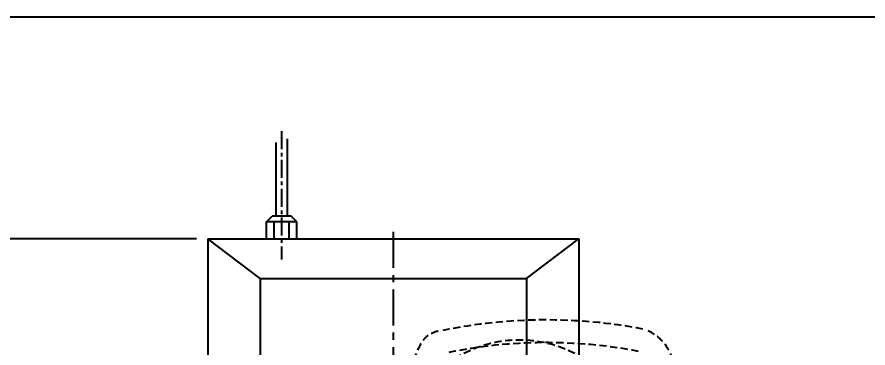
# Model space of a CAD drawing. Extents: x 230 to 4050, y 0 to 2754.
# Drawn here: x 731 to 1482, y 2462 to 2754 of the extents above; entities that cross this region are included whole.
import ezdxf

# ---------------------------------------------------------------- set-up
doc = ezdxf.new("R2010")
doc.units = 0
doc.header["$PDMODE"] = 3
doc.linetypes.add('CENTER', pattern=[50.8, 31.75, -6.35, 6.35, -6.35])
doc.linetypes.add('HIDDEN', pattern=[9.525, 6.35, -3.175])
doc.layers.get('0').update_dxf_attribs({"linetype": 'CONTINUOUS'})
doc.layers.get('DEFPOINTS').update_dxf_attribs({"linetype": 'CONTINUOUS'})
for name, color, linetype in [('DANMEN', 7, 'CONTINUOUS'), ('KIKI-2D2', 7, 'CONTINUOUS'), ('SUNPOU', 7, 'CONTINUOUS'), ('WAKU', 7, 'CONTINUOUS')]:
    doc.layers.add(name, color=color, linetype=linetype)
doc.styles.get("Standard").update_dxf_attribs({"font": 'romans.shx', "bigfont": 'extfont.shx'})
doc.dimstyles.get("Standard").update_dxf_attribs({"dimscale": 10, "dimtxt": 2, "dimasz": 3, "dimexe": 1, "dimexo": 1, "dimgap": 0.6, "dimtad": 3, "dimdec": 0, "dimzin": 0, "dimdsep": 46, "dimtxsty": 'STANDARD', "dimblk1": 'OPEN', "dimblk2": 'OPEN', "dimsah": 1, "dimcen": 1.5, "dimadec": 0, "dimazin": 0, "dimtfac": 1, "dimtdec": 0, "dimtmove": 0, "dimatfit": 0, "dimldrblk": 'DOTSMALL', "dimfxl": 1, "dimtvp": 1, "dimtolj": 1, "dimtzin": 0, "dimarcsym": 0})

# ---------------------------------------------------------------- blocks, each defined once
blk = doc.blocks.new('_OPEN')
at = {"color": 0, "linetype": 'ByBlock'}
for p, q in [((-1, 0.167), (0, 0)), ((0, 0), (-1, -0.167)), ((0, 0), (-1, 0))]:
    blk.add_line(p, q, dxfattribs=at)
blk = doc.blocks.new('*D27')
at = {"layer": 'DEFPOINTS', "color": 0}
for p in [(899.55, 2557.95), (667.5, 1962.95), (940.05, 1962.95)]:
    blk.add_point(p, dxfattribs=at)
at = {"layer": 'SUNPOU', "color": 0, "lineweight": -2}
for p, q in [((889.55, 2557.95), (657.5, 2557.95)), ((667.5, 2527.95), (667.5, 1992.95)), ((930.05, 1962.95), (657.5, 1962.95))]:
    blk.add_line(p, q, dxfattribs=at)
at = {"layer": 'SUNPOU', "color": 0, "lineweight": -2, "xscale": 30, "yscale": 30, "zscale": 30}
for p, rotation in [((667.5, 2557.95), 90), ((667.5, 1962.95), 270)]:
    blk.add_blockref('_OPEN', p, dxfattribs=dict(at, rotation=rotation))
at = {"layer": 'SUNPOU', "color": 0, "insert": (651.5, 2260.45), "char_height": 20, "attachment_point": 5, "rotation": 90}
blk.add_mtext('\\A1;595', dxfattribs=at)
blk = doc.blocks.new('_DotSmall')
at = {"color": 0, "linetype": 'ByBlock', "const_width": 0.5}
blk.add_lwpolyline([(-0.0625, 0, 1), (0.0625, 0, 1)], format="xyb", close=True, dxfattribs=at)

msp = doc.modelspace()

# ---------------------------------------------------------------- linework, layer by layer
at = {"color": 2}
for p, q in [((959.55, 2642.98), (959.55, 2577.95)), ((969.55, 2646.18), (969.55, 2577.95))]:
    msp.add_line(p, q, dxfattribs=at)
at = {"layer": 'DANMEN', "color": 2, "linetype": 'CENTER', "ltscale": 0.5}
msp.add_line((964.55, 2652.86), (964.55, 2539.67), dxfattribs=at)
at = {"layer": 'DANMEN', "color": 2, "linetype": 'CENTER'}
msp.add_line((1063.05, 2564.16), (1063.05, 2048.64), dxfattribs=at)
at = {"layer": 'DANMEN', "color": 4, "linetype": 'HIDDEN'}
msp.add_line((1042.68, 2353.39), (1085.6, 2461.89), dxfattribs=at)
for centre, radius, start, end in [((1198.03, 2032.63), 453.82, 79.20066, 101.61603), ((1106.55, 2454.65), 22.16, 100.54678, 160.92752), ((1270.93, 2440.61), 40, 15, 65.21098), ((1174.13, 2362.73), 106, 309.19898, 170.57591), ((1198.03, 2032.63), 433.82, 79.20066, 101.61603)]:
    msp.add_arc(centre, radius, start, end, dxfattribs=at)
at = {"layer": 'KIKI-2D2', "color": 2}
for p, q in [((951.05, 2572.95), (956.05, 2577.95)), ((973.05, 2577.95), (956.05, 2577.95)), ((978.05, 2572.95), (973.05, 2577.95)), ((978.05, 2572.95), (951.05, 2572.95)), ((951.05, 2557.95), (951.05, 2572.95)), ((957.8, 2557.95), (957.8, 2572.95)), ((971.3, 2557.95), (971.3, 2572.95)), ((978.05, 2557.95), (978.05, 2572.95)), ((899.55, 2557.95), (899.55, 2017.95)), ((899.55, 2557.95), (1226.55, 2557.95)), ((945.55, 2522.95), (899.55, 2557.95)), ((1180.55, 2522.95), (1226.55, 2557.95)), ((1226.55, 2557.95), (1226.55, 2298.88)), ((945.55, 2522.95), (945.55, 2349.08)), ((945.55, 2522.95), (1180.55, 2522.95)), ((1180.55, 2522.95), (1180.55, 2348.56))]:
    msp.add_line(p, q, dxfattribs=at)
at = {"layer": 'WAKU', "color": 6}
msp.add_line((4050, 2753.5), (230, 2753.5), dxfattribs=at)

# ---------------------------------------------------------------- dimensions: what is measured, and where the dimension line sits
at = {"layer": 'SUNPOU'}
dim = msp.add_linear_dim(base=(667.5, 1962.95), p1=(899.55, 2557.95), p2=(940.05, 1962.95), angle=90, dimstyle='STANDARD', override={"dimarcsym": 1}, dxfattribs=at)
dim.commit()
dim.dimension.update_dxf_attribs({"geometry": '*D27', "text_midpoint": (667.5, 2260.45), "dimtype": 160})

doc.saveas('drawing.dxf')
